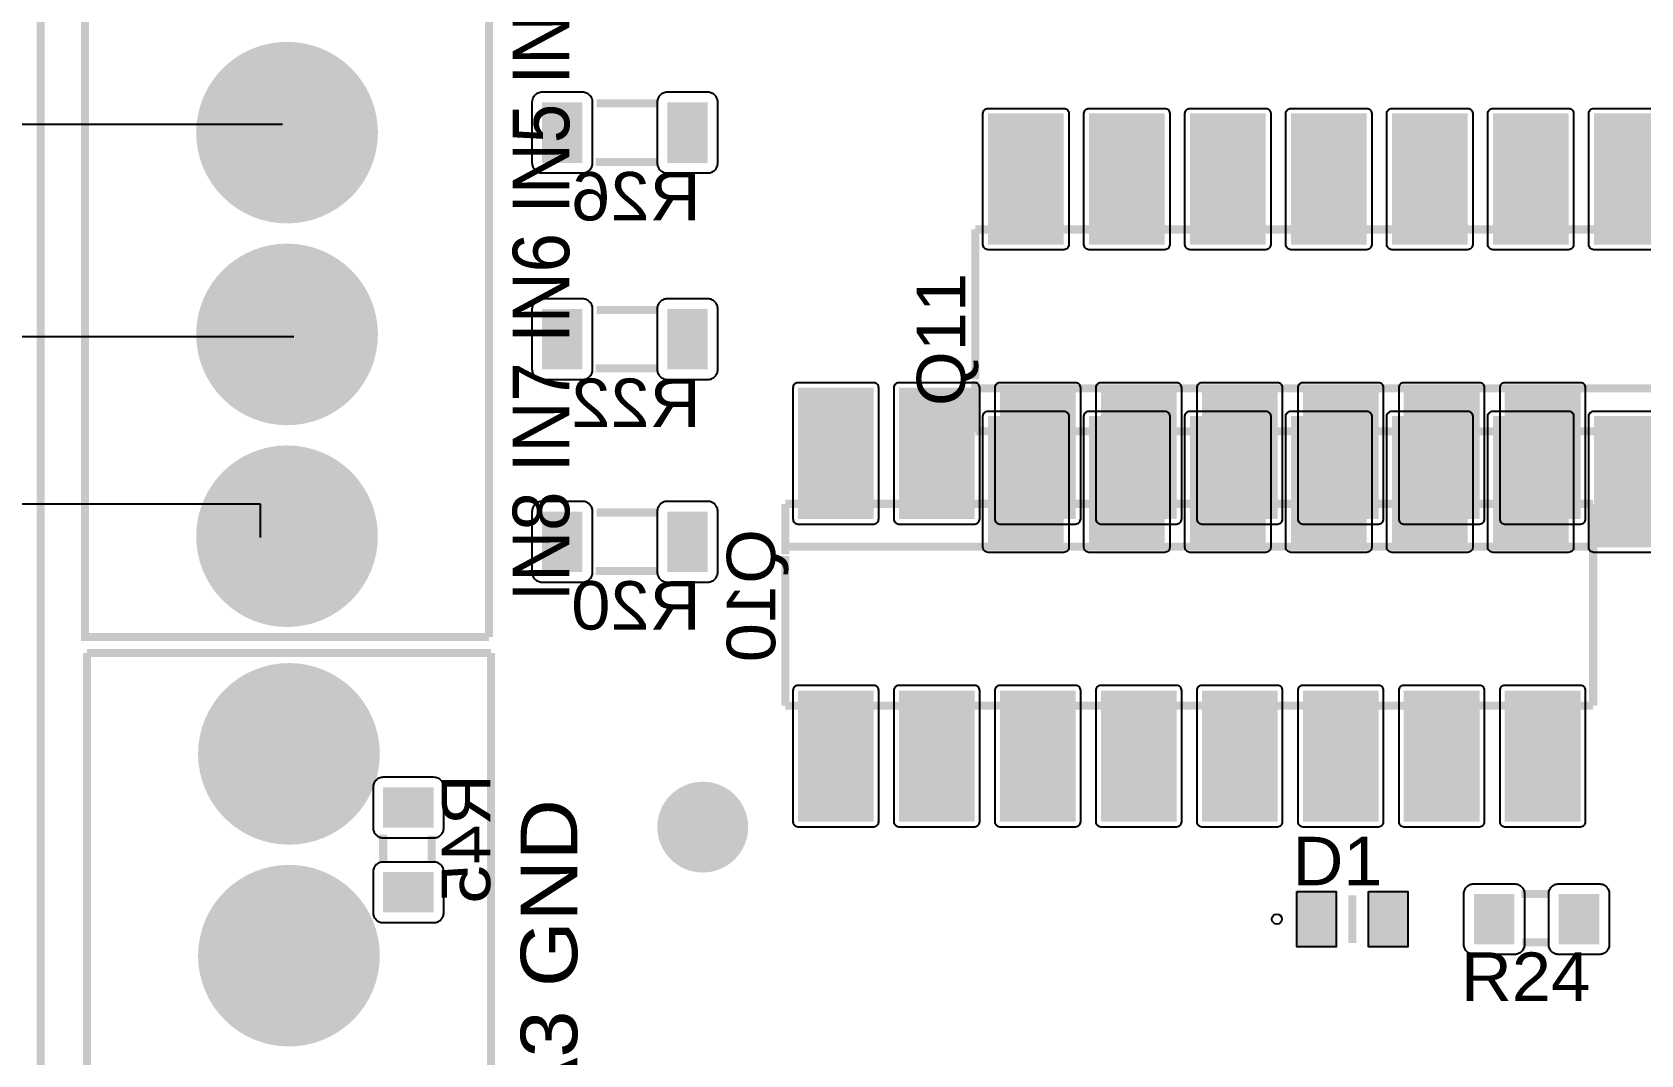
# Model space of a CAD drawing. Header units: inches. Extents: x 18.7 to 39.4, y 4.3 to 20.5.
# Drawn here: x 23.2 to 25.303, y 11.532 to 12.87 of the extents above; entities that cross this region are included whole.
import ezdxf

# ---------------------------------------------------------------- set-up
doc = ezdxf.new("R2010")
doc.units = ezdxf.units.IN
doc.header["$MEASUREMENT"] = 0
doc.layers.add('WIRES', color=7, linetype='Continuous')
doc.styles.get("Standard").update_dxf_attribs({"font": 'arial.ttf'})

# ---------------------------------------------------------------- blocks, each defined once
blk = doc.blocks.new('RPAD')
blk.add_trace([(-0.5, -0.5), (-0.5, 0.5), (0.5, -0.5), (0.5, 0.5)])
blk = doc.blocks.new('EPAD')
at = {"const_width": 0.5}
blk.add_lwpolyline([(-0.25, 0, 1), (0.25, 0, 1)], format="xyb", close=True, dxfattribs=at)
blk = doc.blocks.new('NextionControlV4')
for points, const_width in [([(41.8232, 12.2592), (48.3286, 12.2592), (48.3286, 16.8025), (41.8232, 16.8025), (41.8232, 12.2592)], 0.008), ([(41.8232, 12.2592), (48.3286, 12.2592), (48.3286, 16.8025), (41.8232, 16.8025), (41.8232, 12.2592)], 0.008), ([(41.8232, 12.2592), (48.3286, 12.2592), (48.3286, 16.8025), (41.8232, 16.8025), (41.8232, 12.2592)], 0.008), ([(42.2673, 14.8891), (41.8673, 14.8891), (41.8673, 16.4891)], 0.008), ([(42.2673, 14.8891), (41.8673, 14.8891), (41.8673, 16.4891)], 0.008), ([(42.2673, 14.8891), (41.8673, 14.8891), (41.8673, 16.4891)], 0.008), ([(42.2673, 16.4891), (42.2673, 14.8891)], 0.008), ([(42.2673, 16.4891), (42.2673, 14.8891)], 0.008), ([(42.2673, 16.4891), (42.2673, 14.8891)], 0.008), ([(42.3739, 15.4181), (42.4329, 15.4181)], 0.008), ([(42.3739, 15.4181), (42.4329, 15.4181)], 0.008), ([(42.3739, 15.4181), (42.4329, 15.4181)], 0.008), ([(42.3729, 15.3601), (42.4329, 15.3601)], 0.008), ([(42.3729, 15.3601), (42.4329, 15.3601)], 0.008), ([(42.3729, 15.3601), (42.4329, 15.3601)], 0.008), ([(42.749, 15.1447), (42.749, 15.2931)], 0.008), ([(43.549, 15.2931), (42.749, 15.2931)], 0.008), ([(42.749, 15.1447), (42.749, 15.2931)], 0.008), ([(43.549, 15.2931), (42.749, 15.2931)], 0.008), ([(42.749, 15.1447), (42.749, 15.2931)], 0.008), ([(43.549, 15.2931), (42.749, 15.2931)], 0.008), ([(42.3739, 15.2134), (42.4329, 15.2134)], 0.008), ([(42.3739, 15.2134), (42.4329, 15.2134)], 0.008), ([(42.3739, 15.2134), (42.4329, 15.2134)], 0.008), ([(42.3729, 15.1554), (42.4329, 15.1554)], 0.008), ([(42.3729, 15.1554), (42.4329, 15.1554)], 0.008), ([(42.3729, 15.1554), (42.4329, 15.1554)], 0.008), ([(42.749, 15.0931), (42.749, 15.1431)], 0.008), ([(42.749, 15.0931), (42.749, 15.1431)], 0.008), ([(42.749, 15.0931), (42.749, 15.1431)], 0.008), ([(43.553, 15.1356), (42.753, 15.1356)], 0.008), ([(43.553, 15.1356), (42.753, 15.1356)], 0.008), ([(43.553, 15.1356), (42.753, 15.1356)], 0.008), ([(42.749, 15.0931), (43.549, 15.0931)], 0.008), ([(42.749, 15.0931), (43.549, 15.0931)], 0.008), ([(42.749, 15.0931), (43.549, 15.0931)], 0.008), ([(42.5608, 15.0212), (42.5608, 14.9712)], 0.008), ([(42.5608, 15.0212), (43.3608, 15.0212)], 0.008), ([(42.5608, 15.0212), (42.5608, 14.9712)], 0.008), ([(42.5608, 15.0212), (43.3608, 15.0212)], 0.008), ([(42.5608, 15.0212), (42.5608, 14.9712)], 0.008), ([(42.5608, 15.0212), (43.3608, 15.0212)], 0.008), ([(43.3608, 15.0212), (43.3608, 14.8212)], 0.008), ([(43.3608, 15.0212), (43.3608, 14.8212)], 0.008), ([(43.3608, 15.0212), (43.3608, 14.8212)], 0.008), ([(42.3739, 15.0126), (42.4329, 15.0126)], 0.008), ([(42.3739, 15.0126), (42.4329, 15.0126)], 0.008), ([(42.3739, 15.0126), (42.4329, 15.0126)], 0.008), ([(43.3647, 14.9787), (42.5647, 14.9787)], 0.008), ([(43.3647, 14.9787), (42.5647, 14.9787)], 0.008), ([(43.3647, 14.9787), (42.5647, 14.9787)], 0.008), ([(42.5608, 14.9696), (42.5608, 14.8212)], 0.008), ([(42.5608, 14.9696), (42.5608, 14.8212)], 0.008), ([(42.5608, 14.9696), (42.5608, 14.8212)], 0.008), ([(42.3729, 14.9546), (42.4329, 14.9546)], 0.008), ([(42.3729, 14.9546), (42.4329, 14.9546)], 0.008), ([(42.3729, 14.9546), (42.4329, 14.9546)], 0.008), ([(41.8692, 14.8734), (42.2692, 14.8734)], 0.008), ([(41.8692, 14.8734), (41.8692, 14.2734)], 0.008), ([(41.8692, 14.8734), (42.2692, 14.8734)], 0.008), ([(41.8692, 14.8734), (41.8692, 14.2734)], 0.008), ([(41.8692, 14.8734), (42.2692, 14.8734)], 0.008), ([(41.8692, 14.8734), (41.8692, 14.2734)], 0.008), ([(42.2692, 14.2734), (42.2692, 14.8734)], 0.008), ([(42.2692, 14.2734), (42.2692, 14.8734)], 0.008), ([(42.2692, 14.2734), (42.2692, 14.8734)], 0.008), ([(43.3608, 14.8212), (42.5608, 14.8212)], 0.008), ([(43.3608, 14.8212), (42.5608, 14.8212)], 0.008), ([(43.3608, 14.8212), (42.5608, 14.8212)], 0.008), ([(42.1625, 14.6652), (42.1625, 14.6932)], 0.008), ([(42.1625, 14.6652), (42.1625, 14.6932)], 0.008), ([(42.1625, 14.6652), (42.1625, 14.6932)], 0.008), ([(42.2105, 14.6652), (42.2105, 14.6922)], 0.008), ([(42.2105, 14.6652), (42.2105, 14.6922)], 0.008), ([(42.2105, 14.6652), (42.2105, 14.6922)], 0.008), ([(43.1224, 14.6332), (43.1224, 14.586)], 0.00787), ([(43.1224, 14.6332), (43.1224, 14.586)], 0.00787), ([(43.1224, 14.6332), (43.1224, 14.586)], 0.00787), ([(43.3178, 14.6346), (43.2898, 14.6346)], 0.008), ([(43.3178, 14.6346), (43.2898, 14.6346)], 0.008), ([(43.3178, 14.6346), (43.2898, 14.6346)], 0.008), ([(43.3178, 14.5866), (43.2908, 14.5866)], 0.008), ([(43.3178, 14.5866), (43.2908, 14.5866)], 0.008), ([(43.3178, 14.5866), (43.2908, 14.5866)], 0.008)]:
    blk.add_lwpolyline(points, dxfattribs=dict(const_width=const_width))
for points in [[(42.3199, 15.3491), (42.3599, 15.3491), (42.3609, 15.3492), (42.3619, 15.3493), (42.3629, 15.3496), (42.3638, 15.3499), (42.3647, 15.3503), (42.3655, 15.3508), (42.3663, 15.3514), (42.367, 15.352), (42.3677, 15.3527), (42.3682, 15.3535), (42.3687, 15.3543), (42.3691, 15.3552), (42.3695, 15.3561), (42.3697, 15.3571), (42.3699, 15.3581), (42.3699, 15.3591), (42.3699, 15.4191), (42.3699, 15.4202), (42.3697, 15.4212), (42.3695, 15.4221), (42.3691, 15.4231), (42.3687, 15.4239), (42.3682, 15.4248), (42.3677, 15.4255), (42.367, 15.4262), (42.3663, 15.4269), (42.3655, 15.4274), (42.3647, 15.4279), (42.3638, 15.4283), (42.3629, 15.4287), (42.3619, 15.4289), (42.3609, 15.4291), (42.3599, 15.4291), (42.3199, 15.4291), (42.3189, 15.4291), (42.3179, 15.4289), (42.3169, 15.4287), (42.316, 15.4283), (42.3151, 15.4279), (42.3143, 15.4274), (42.3135, 15.4269), (42.3128, 15.4262), (42.3122, 15.4255), (42.3116, 15.4248), (42.3111, 15.4239), (42.3107, 15.4231), (42.3103, 15.4221), (42.3101, 15.4212), (42.31, 15.4202), (42.3099, 15.4191), (42.3099, 15.3591), (42.31, 15.3581), (42.3101, 15.3571), (42.3103, 15.3561), (42.3107, 15.3552), (42.3111, 15.3543), (42.3116, 15.3535), (42.3122, 15.3527), (42.3128, 15.352), (42.3135, 15.3514), (42.3143, 15.3508), (42.3151, 15.3503), (42.316, 15.3499), (42.3169, 15.3496), (42.3179, 15.3493), (42.3189, 15.3492), (42.3199, 15.3491)], [(42.4439, 15.3491), (42.4839, 15.3491), (42.4849, 15.3492), (42.4859, 15.3493), (42.4869, 15.3496), (42.4878, 15.3499), (42.4887, 15.3503), (42.4895, 15.3508), (42.4903, 15.3514), (42.491, 15.352), (42.4917, 15.3527), (42.4922, 15.3535), (42.4927, 15.3543), (42.4931, 15.3552), (42.4935, 15.3561), (42.4937, 15.3571), (42.4939, 15.3581), (42.4939, 15.3591), (42.4939, 15.4191), (42.4939, 15.4202), (42.4937, 15.4212), (42.4935, 15.4221), (42.4931, 15.4231), (42.4927, 15.4239), (42.4922, 15.4248), (42.4917, 15.4255), (42.491, 15.4262), (42.4903, 15.4269), (42.4895, 15.4274), (42.4887, 15.4279), (42.4878, 15.4283), (42.4869, 15.4287), (42.4859, 15.4289), (42.4849, 15.4291), (42.4839, 15.4291), (42.4439, 15.4291), (42.4429, 15.4291), (42.4419, 15.4289), (42.4409, 15.4287), (42.44, 15.4283), (42.4391, 15.4279), (42.4383, 15.4274), (42.4375, 15.4269), (42.4368, 15.4262), (42.4362, 15.4255), (42.4356, 15.4248), (42.4351, 15.4239), (42.4347, 15.4231), (42.4343, 15.4221), (42.4341, 15.4212), (42.434, 15.4202), (42.4339, 15.4191), (42.4339, 15.3591), (42.434, 15.3581), (42.4341, 15.3571), (42.4343, 15.3561), (42.4347, 15.3552), (42.4351, 15.3543), (42.4356, 15.3535), (42.4362, 15.3527), (42.4368, 15.352), (42.4375, 15.3514), (42.4383, 15.3508), (42.4391, 15.3503), (42.44, 15.3499), (42.4409, 15.3496), (42.4419, 15.3493), (42.4429, 15.3492), (42.4439, 15.3491)], [(42.7615, 15.4131), (42.8365, 15.4131), (42.8376, 15.413), (42.8385, 15.4127), (42.8394, 15.4122), (42.8401, 15.4116), (42.8407, 15.4109), (42.8412, 15.41), (42.8414, 15.4091), (42.8415, 15.4081), (42.8415, 15.2781), (42.8414, 15.2771), (42.8412, 15.2761), (42.8407, 15.2753), (42.8401, 15.2745), (42.8394, 15.2739), (42.8385, 15.2735), (42.8376, 15.2732), (42.8365, 15.2731), (42.7615, 15.2731), (42.7605, 15.2732), (42.7596, 15.2735), (42.7587, 15.2739), (42.758, 15.2745), (42.7574, 15.2753), (42.7569, 15.2761), (42.7566, 15.2771), (42.7565, 15.2781), (42.7565, 15.4081), (42.7566, 15.4091), (42.7569, 15.41), (42.7574, 15.4109), (42.758, 15.4116), (42.7587, 15.4122), (42.7596, 15.4127), (42.7605, 15.413), (42.7615, 15.4131)], [(42.8615, 15.4131), (42.9365, 15.4131), (42.9376, 15.413), (42.9385, 15.4127), (42.9394, 15.4122), (42.9401, 15.4116), (42.9407, 15.4109), (42.9412, 15.41), (42.9414, 15.4091), (42.9415, 15.4081), (42.9415, 15.2781), (42.9414, 15.2771), (42.9412, 15.2761), (42.9407, 15.2753), (42.9401, 15.2745), (42.9394, 15.2739), (42.9385, 15.2735), (42.9376, 15.2732), (42.9365, 15.2731), (42.8615, 15.2731), (42.8605, 15.2732), (42.8596, 15.2735), (42.8587, 15.2739), (42.858, 15.2745), (42.8574, 15.2753), (42.8569, 15.2761), (42.8566, 15.2771), (42.8565, 15.2781), (42.8565, 15.4081), (42.8566, 15.4091), (42.8569, 15.41), (42.8574, 15.4109), (42.858, 15.4116), (42.8587, 15.4122), (42.8596, 15.4127), (42.8605, 15.413), (42.8615, 15.4131)], [(42.9615, 15.4131), (43.0365, 15.4131), (43.0376, 15.413), (43.0385, 15.4127), (43.0394, 15.4122), (43.0401, 15.4116), (43.0407, 15.4109), (43.0412, 15.41), (43.0414, 15.4091), (43.0415, 15.4081), (43.0415, 15.2781), (43.0414, 15.2771), (43.0412, 15.2761), (43.0407, 15.2753), (43.0401, 15.2745), (43.0394, 15.2739), (43.0385, 15.2735), (43.0376, 15.2732), (43.0365, 15.2731), (42.9615, 15.2731), (42.9605, 15.2732), (42.9596, 15.2735), (42.9587, 15.2739), (42.958, 15.2745), (42.9574, 15.2753), (42.9569, 15.2761), (42.9566, 15.2771), (42.9565, 15.2781), (42.9565, 15.4081), (42.9566, 15.4091), (42.9569, 15.41), (42.9574, 15.4109), (42.958, 15.4116), (42.9587, 15.4122), (42.9596, 15.4127), (42.9605, 15.413), (42.9615, 15.4131)], [(43.0615, 15.4131), (43.1365, 15.4131), (43.1376, 15.413), (43.1385, 15.4127), (43.1394, 15.4122), (43.1401, 15.4116), (43.1407, 15.4109), (43.1412, 15.41), (43.1414, 15.4091), (43.1415, 15.4081), (43.1415, 15.2781), (43.1414, 15.2771), (43.1412, 15.2761), (43.1407, 15.2753), (43.1401, 15.2745), (43.1394, 15.2739), (43.1385, 15.2735), (43.1376, 15.2732), (43.1365, 15.2731), (43.0615, 15.2731), (43.0605, 15.2732), (43.0596, 15.2735), (43.0587, 15.2739), (43.058, 15.2745), (43.0574, 15.2753), (43.0569, 15.2761), (43.0566, 15.2771), (43.0565, 15.2781), (43.0565, 15.4081), (43.0566, 15.4091), (43.0569, 15.41), (43.0574, 15.4109), (43.058, 15.4116), (43.0587, 15.4122), (43.0596, 15.4127), (43.0605, 15.413), (43.0615, 15.4131)], [(43.1615, 15.4131), (43.2365, 15.4131), (43.2376, 15.413), (43.2385, 15.4127), (43.2394, 15.4122), (43.2401, 15.4116), (43.2407, 15.4109), (43.2412, 15.41), (43.2414, 15.4091), (43.2415, 15.4081), (43.2415, 15.2781), (43.2414, 15.2771), (43.2412, 15.2761), (43.2407, 15.2753), (43.2401, 15.2745), (43.2394, 15.2739), (43.2385, 15.2735), (43.2376, 15.2732), (43.2365, 15.2731), (43.1615, 15.2731), (43.1605, 15.2732), (43.1596, 15.2735), (43.1587, 15.2739), (43.158, 15.2745), (43.1574, 15.2753), (43.1569, 15.2761), (43.1566, 15.2771), (43.1565, 15.2781), (43.1565, 15.4081), (43.1566, 15.4091), (43.1569, 15.41), (43.1574, 15.4109), (43.158, 15.4116), (43.1587, 15.4122), (43.1596, 15.4127), (43.1605, 15.413), (43.1615, 15.4131)], [(43.2615, 15.4131), (43.3365, 15.4131), (43.3376, 15.413), (43.3385, 15.4127), (43.3394, 15.4122), (43.3401, 15.4116), (43.3407, 15.4109), (43.3412, 15.41), (43.3414, 15.4091), (43.3415, 15.4081), (43.3415, 15.2781), (43.3414, 15.2771), (43.3412, 15.2761), (43.3407, 15.2753), (43.3401, 15.2745), (43.3394, 15.2739), (43.3385, 15.2735), (43.3376, 15.2732), (43.3365, 15.2731), (43.2615, 15.2731), (43.2605, 15.2732), (43.2596, 15.2735), (43.2587, 15.2739), (43.258, 15.2745), (43.2574, 15.2753), (43.2569, 15.2761), (43.2566, 15.2771), (43.2565, 15.2781), (43.2565, 15.4081), (43.2566, 15.4091), (43.2569, 15.41), (43.2574, 15.4109), (43.258, 15.4116), (43.2587, 15.4122), (43.2596, 15.4127), (43.2605, 15.413), (43.2615, 15.4131)], [(42.3199, 15.1444), (42.3599, 15.1444), (42.3609, 15.1444), (42.3619, 15.1446), (42.3629, 15.1448), (42.3638, 15.1452), (42.3647, 15.1456), (42.3655, 15.1461), (42.3663, 15.1466), (42.367, 15.1473), (42.3677, 15.148), (42.3682, 15.1488), (42.3687, 15.1496), (42.3691, 15.1505), (42.3695, 15.1514), (42.3697, 15.1524), (42.3699, 15.1534), (42.3699, 15.1544), (42.3699, 15.2144), (42.3699, 15.2154), (42.3697, 15.2164), (42.3695, 15.2174), (42.3691, 15.2183), (42.3687, 15.2192), (42.3682, 15.22), (42.3677, 15.2208), (42.367, 15.2215), (42.3663, 15.2221), (42.3655, 15.2227), (42.3647, 15.2232), (42.3638, 15.2236), (42.3629, 15.224), (42.3619, 15.2242), (42.3609, 15.2243), (42.3599, 15.2244), (42.3199, 15.2244), (42.3189, 15.2243), (42.3179, 15.2242), (42.3169, 15.224), (42.316, 15.2236), (42.3151, 15.2232), (42.3143, 15.2227), (42.3135, 15.2221), (42.3128, 15.2215), (42.3122, 15.2208), (42.3116, 15.22), (42.3111, 15.2192), (42.3107, 15.2183), (42.3103, 15.2174), (42.3101, 15.2164), (42.31, 15.2154), (42.3099, 15.2144), (42.3099, 15.1544), (42.31, 15.1534), (42.3101, 15.1524), (42.3103, 15.1514), (42.3107, 15.1505), (42.3111, 15.1496), (42.3116, 15.1488), (42.3122, 15.148), (42.3128, 15.1473), (42.3135, 15.1466), (42.3143, 15.1461), (42.3151, 15.1456), (42.316, 15.1452), (42.3169, 15.1448), (42.3179, 15.1446), (42.3189, 15.1444), (42.3199, 15.1444)], [(42.4439, 15.1444), (42.4839, 15.1444), (42.4849, 15.1444), (42.4859, 15.1446), (42.4869, 15.1448), (42.4878, 15.1452), (42.4887, 15.1456), (42.4895, 15.1461), (42.4903, 15.1466), (42.491, 15.1473), (42.4917, 15.148), (42.4922, 15.1488), (42.4927, 15.1496), (42.4931, 15.1505), (42.4935, 15.1514), (42.4937, 15.1524), (42.4939, 15.1534), (42.4939, 15.1544), (42.4939, 15.2144), (42.4939, 15.2154), (42.4937, 15.2164), (42.4935, 15.2174), (42.4931, 15.2183), (42.4927, 15.2192), (42.4922, 15.22), (42.4917, 15.2208), (42.491, 15.2215), (42.4903, 15.2221), (42.4895, 15.2227), (42.4887, 15.2232), (42.4878, 15.2236), (42.4869, 15.224), (42.4859, 15.2242), (42.4849, 15.2243), (42.4839, 15.2244), (42.4439, 15.2244), (42.4429, 15.2243), (42.4419, 15.2242), (42.4409, 15.224), (42.44, 15.2236), (42.4391, 15.2232), (42.4383, 15.2227), (42.4375, 15.2221), (42.4368, 15.2215), (42.4362, 15.2208), (42.4356, 15.22), (42.4351, 15.2192), (42.4347, 15.2183), (42.4343, 15.2174), (42.4341, 15.2164), (42.434, 15.2154), (42.4339, 15.2144), (42.4339, 15.1544), (42.434, 15.1534), (42.4341, 15.1524), (42.4343, 15.1514), (42.4347, 15.1505), (42.4351, 15.1496), (42.4356, 15.1488), (42.4362, 15.148), (42.4368, 15.1473), (42.4375, 15.1466), (42.4383, 15.1461), (42.4391, 15.1456), (42.44, 15.1452), (42.4409, 15.1448), (42.4419, 15.1446), (42.4429, 15.1444), (42.4439, 15.1444)], [(42.5733, 15.0012), (42.6483, 15.0012), (42.6493, 15.0013), (42.6502, 15.0016), (42.6511, 15.002), (42.6518, 15.0027), (42.6524, 15.0034), (42.6529, 15.0042), (42.6532, 15.0052), (42.6533, 15.0062), (42.6533, 15.1362), (42.6532, 15.1372), (42.6529, 15.1382), (42.6524, 15.139), (42.6518, 15.1398), (42.6511, 15.1404), (42.6502, 15.1408), (42.6493, 15.1411), (42.6483, 15.1412), (42.5733, 15.1412), (42.5722, 15.1411), (42.5713, 15.1408), (42.5705, 15.1404), (42.5697, 15.1398), (42.5691, 15.139), (42.5687, 15.1382), (42.5684, 15.1372), (42.5683, 15.1362), (42.5683, 15.0062), (42.5684, 15.0052), (42.5687, 15.0042), (42.5691, 15.0034), (42.5697, 15.0027), (42.5705, 15.002), (42.5713, 15.0016), (42.5722, 15.0013), (42.5733, 15.0012)], [(42.6733, 15.0012), (42.7483, 15.0012), (42.7493, 15.0013), (42.7502, 15.0016), (42.7511, 15.002), (42.7518, 15.0027), (42.7524, 15.0034), (42.7529, 15.0042), (42.7532, 15.0052), (42.7533, 15.0062), (42.7533, 15.1362), (42.7532, 15.1372), (42.7529, 15.1382), (42.7524, 15.139), (42.7518, 15.1398), (42.7511, 15.1404), (42.7502, 15.1408), (42.7493, 15.1411), (42.7483, 15.1412), (42.6733, 15.1412), (42.6722, 15.1411), (42.6713, 15.1408), (42.6705, 15.1404), (42.6697, 15.1398), (42.6691, 15.139), (42.6687, 15.1382), (42.6684, 15.1372), (42.6683, 15.1362), (42.6683, 15.0062), (42.6684, 15.0052), (42.6687, 15.0042), (42.6691, 15.0034), (42.6697, 15.0027), (42.6705, 15.002), (42.6713, 15.0016), (42.6722, 15.0013), (42.6733, 15.0012)], [(42.7733, 15.0012), (42.8483, 15.0012), (42.8493, 15.0013), (42.8502, 15.0016), (42.8511, 15.002), (42.8518, 15.0027), (42.8524, 15.0034), (42.8529, 15.0042), (42.8532, 15.0052), (42.8533, 15.0062), (42.8533, 15.1362), (42.8532, 15.1372), (42.8529, 15.1382), (42.8524, 15.139), (42.8518, 15.1398), (42.8511, 15.1404), (42.8502, 15.1408), (42.8493, 15.1411), (42.8483, 15.1412), (42.7733, 15.1412), (42.7722, 15.1411), (42.7713, 15.1408), (42.7705, 15.1404), (42.7697, 15.1398), (42.7691, 15.139), (42.7687, 15.1382), (42.7684, 15.1372), (42.7683, 15.1362), (42.7683, 15.0062), (42.7684, 15.0052), (42.7687, 15.0042), (42.7691, 15.0034), (42.7697, 15.0027), (42.7705, 15.002), (42.7713, 15.0016), (42.7722, 15.0013), (42.7733, 15.0012)], [(42.8733, 15.0012), (42.9483, 15.0012), (42.9493, 15.0013), (42.9502, 15.0016), (42.9511, 15.002), (42.9518, 15.0027), (42.9524, 15.0034), (42.9529, 15.0042), (42.9532, 15.0052), (42.9533, 15.0062), (42.9533, 15.1362), (42.9532, 15.1372), (42.9529, 15.1382), (42.9524, 15.139), (42.9518, 15.1398), (42.9511, 15.1404), (42.9502, 15.1408), (42.9493, 15.1411), (42.9483, 15.1412), (42.8733, 15.1412), (42.8722, 15.1411), (42.8713, 15.1408), (42.8705, 15.1404), (42.8697, 15.1398), (42.8691, 15.139), (42.8687, 15.1382), (42.8684, 15.1372), (42.8683, 15.1362), (42.8683, 15.0062), (42.8684, 15.0052), (42.8687, 15.0042), (42.8691, 15.0034), (42.8697, 15.0027), (42.8705, 15.002), (42.8713, 15.0016), (42.8722, 15.0013), (42.8733, 15.0012)], [(42.9733, 15.0012), (43.0483, 15.0012), (43.0493, 15.0013), (43.0502, 15.0016), (43.0511, 15.002), (43.0518, 15.0027), (43.0524, 15.0034), (43.0529, 15.0042), (43.0532, 15.0052), (43.0533, 15.0062), (43.0533, 15.1362), (43.0532, 15.1372), (43.0529, 15.1382), (43.0524, 15.139), (43.0518, 15.1398), (43.0511, 15.1404), (43.0502, 15.1408), (43.0493, 15.1411), (43.0483, 15.1412), (42.9733, 15.1412), (42.9722, 15.1411), (42.9713, 15.1408), (42.9705, 15.1404), (42.9697, 15.1398), (42.9691, 15.139), (42.9687, 15.1382), (42.9684, 15.1372), (42.9683, 15.1362), (42.9683, 15.0062), (42.9684, 15.0052), (42.9687, 15.0042), (42.9691, 15.0034), (42.9697, 15.0027), (42.9705, 15.002), (42.9713, 15.0016), (42.9722, 15.0013), (42.9733, 15.0012)], [(43.0733, 15.0012), (43.1483, 15.0012), (43.1493, 15.0013), (43.1502, 15.0016), (43.1511, 15.002), (43.1518, 15.0027), (43.1524, 15.0034), (43.1529, 15.0042), (43.1532, 15.0052), (43.1533, 15.0062), (43.1533, 15.1362), (43.1532, 15.1372), (43.1529, 15.1382), (43.1524, 15.139), (43.1518, 15.1398), (43.1511, 15.1404), (43.1502, 15.1408), (43.1493, 15.1411), (43.1483, 15.1412), (43.0733, 15.1412), (43.0722, 15.1411), (43.0713, 15.1408), (43.0705, 15.1404), (43.0697, 15.1398), (43.0691, 15.139), (43.0687, 15.1382), (43.0684, 15.1372), (43.0683, 15.1362), (43.0683, 15.0062), (43.0684, 15.0052), (43.0687, 15.0042), (43.0691, 15.0034), (43.0697, 15.0027), (43.0705, 15.002), (43.0713, 15.0016), (43.0722, 15.0013), (43.0733, 15.0012)], [(43.1733, 15.0012), (43.2483, 15.0012), (43.2493, 15.0013), (43.2502, 15.0016), (43.2511, 15.002), (43.2518, 15.0027), (43.2524, 15.0034), (43.2529, 15.0042), (43.2532, 15.0052), (43.2533, 15.0062), (43.2533, 15.1362), (43.2532, 15.1372), (43.2529, 15.1382), (43.2524, 15.139), (43.2518, 15.1398), (43.2511, 15.1404), (43.2502, 15.1408), (43.2493, 15.1411), (43.2483, 15.1412), (43.1733, 15.1412), (43.1722, 15.1411), (43.1713, 15.1408), (43.1705, 15.1404), (43.1697, 15.1398), (43.1691, 15.139), (43.1687, 15.1382), (43.1684, 15.1372), (43.1683, 15.1362), (43.1683, 15.0062), (43.1684, 15.0052), (43.1687, 15.0042), (43.1691, 15.0034), (43.1697, 15.0027), (43.1705, 15.002), (43.1713, 15.0016), (43.1722, 15.0013), (43.1733, 15.0012)], [(43.2733, 15.0012), (43.3483, 15.0012), (43.3493, 15.0013), (43.3502, 15.0016), (43.3511, 15.002), (43.3518, 15.0027), (43.3524, 15.0034), (43.3529, 15.0042), (43.3532, 15.0052), (43.3533, 15.0062), (43.3533, 15.1362), (43.3532, 15.1372), (43.3529, 15.1382), (43.3524, 15.139), (43.3518, 15.1398), (43.3511, 15.1404), (43.3502, 15.1408), (43.3493, 15.1411), (43.3483, 15.1412), (43.2733, 15.1412), (43.2722, 15.1411), (43.2713, 15.1408), (43.2705, 15.1404), (43.2697, 15.1398), (43.2691, 15.139), (43.2687, 15.1382), (43.2684, 15.1372), (43.2683, 15.1362), (43.2683, 15.0062), (43.2684, 15.0052), (43.2687, 15.0042), (43.2691, 15.0034), (43.2697, 15.0027), (43.2705, 15.002), (43.2713, 15.0016), (43.2722, 15.0013), (43.2733, 15.0012)], [(42.7615, 15.1131), (42.8365, 15.1131), (42.8376, 15.113), (42.8385, 15.1127), (42.8394, 15.1122), (42.8401, 15.1116), (42.8407, 15.1109), (42.8412, 15.11), (42.8414, 15.1091), (42.8415, 15.1081), (42.8415, 14.9781), (42.8414, 14.9771), (42.8412, 14.9761), (42.8407, 14.9753), (42.8401, 14.9745), (42.8394, 14.9739), (42.8385, 14.9735), (42.8376, 14.9732), (42.8365, 14.9731), (42.7615, 14.9731), (42.7605, 14.9732), (42.7596, 14.9735), (42.7587, 14.9739), (42.758, 14.9745), (42.7574, 14.9753), (42.7569, 14.9761), (42.7566, 14.9771), (42.7565, 14.9781), (42.7565, 15.1081), (42.7566, 15.1091), (42.7569, 15.11), (42.7574, 15.1109), (42.758, 15.1116), (42.7587, 15.1122), (42.7596, 15.1127), (42.7605, 15.113), (42.7615, 15.1131)], [(42.8615, 15.1131), (42.9365, 15.1131), (42.9376, 15.113), (42.9385, 15.1127), (42.9394, 15.1122), (42.9401, 15.1116), (42.9407, 15.1109), (42.9412, 15.11), (42.9414, 15.1091), (42.9415, 15.1081), (42.9415, 14.9781), (42.9414, 14.9771), (42.9412, 14.9761), (42.9407, 14.9753), (42.9401, 14.9745), (42.9394, 14.9739), (42.9385, 14.9735), (42.9376, 14.9732), (42.9365, 14.9731), (42.8615, 14.9731), (42.8605, 14.9732), (42.8596, 14.9735), (42.8587, 14.9739), (42.858, 14.9745), (42.8574, 14.9753), (42.8569, 14.9761), (42.8566, 14.9771), (42.8565, 14.9781), (42.8565, 15.1081), (42.8566, 15.1091), (42.8569, 15.11), (42.8574, 15.1109), (42.858, 15.1116), (42.8587, 15.1122), (42.8596, 15.1127), (42.8605, 15.113), (42.8615, 15.1131)], [(42.9615, 15.1131), (43.0365, 15.1131), (43.0376, 15.113), (43.0385, 15.1127), (43.0394, 15.1122), (43.0401, 15.1116), (43.0407, 15.1109), (43.0412, 15.11), (43.0414, 15.1091), (43.0415, 15.1081), (43.0415, 14.9781), (43.0414, 14.9771), (43.0412, 14.9761), (43.0407, 14.9753), (43.0401, 14.9745), (43.0394, 14.9739), (43.0385, 14.9735), (43.0376, 14.9732), (43.0365, 14.9731), (42.9615, 14.9731), (42.9605, 14.9732), (42.9596, 14.9735), (42.9587, 14.9739), (42.958, 14.9745), (42.9574, 14.9753), (42.9569, 14.9761), (42.9566, 14.9771), (42.9565, 14.9781), (42.9565, 15.1081), (42.9566, 15.1091), (42.9569, 15.11), (42.9574, 15.1109), (42.958, 15.1116), (42.9587, 15.1122), (42.9596, 15.1127), (42.9605, 15.113), (42.9615, 15.1131)], [(43.0615, 15.1131), (43.1365, 15.1131), (43.1376, 15.113), (43.1385, 15.1127), (43.1394, 15.1122), (43.1401, 15.1116), (43.1407, 15.1109), (43.1412, 15.11), (43.1414, 15.1091), (43.1415, 15.1081), (43.1415, 14.9781), (43.1414, 14.9771), (43.1412, 14.9761), (43.1407, 14.9753), (43.1401, 14.9745), (43.1394, 14.9739), (43.1385, 14.9735), (43.1376, 14.9732), (43.1365, 14.9731), (43.0615, 14.9731), (43.0605, 14.9732), (43.0596, 14.9735), (43.0587, 14.9739), (43.058, 14.9745), (43.0574, 14.9753), (43.0569, 14.9761), (43.0566, 14.9771), (43.0565, 14.9781), (43.0565, 15.1081), (43.0566, 15.1091), (43.0569, 15.11), (43.0574, 15.1109), (43.058, 15.1116), (43.0587, 15.1122), (43.0596, 15.1127), (43.0605, 15.113), (43.0615, 15.1131)], [(43.1615, 15.1131), (43.2365, 15.1131), (43.2376, 15.113), (43.2385, 15.1127), (43.2394, 15.1122), (43.2401, 15.1116), (43.2407, 15.1109), (43.2412, 15.11), (43.2414, 15.1091), (43.2415, 15.1081), (43.2415, 14.9781), (43.2414, 14.9771), (43.2412, 14.9761), (43.2407, 14.9753), (43.2401, 14.9745), (43.2394, 14.9739), (43.2385, 14.9735), (43.2376, 14.9732), (43.2365, 14.9731), (43.1615, 14.9731), (43.1605, 14.9732), (43.1596, 14.9735), (43.1587, 14.9739), (43.158, 14.9745), (43.1574, 14.9753), (43.1569, 14.9761), (43.1566, 14.9771), (43.1565, 14.9781), (43.1565, 15.1081), (43.1566, 15.1091), (43.1569, 15.11), (43.1574, 15.1109), (43.158, 15.1116), (43.1587, 15.1122), (43.1596, 15.1127), (43.1605, 15.113), (43.1615, 15.1131)], [(43.2615, 15.1131), (43.3365, 15.1131), (43.3376, 15.113), (43.3385, 15.1127), (43.3394, 15.1122), (43.3401, 15.1116), (43.3407, 15.1109), (43.3412, 15.11), (43.3414, 15.1091), (43.3415, 15.1081), (43.3415, 14.9781), (43.3414, 14.9771), (43.3412, 14.9761), (43.3407, 14.9753), (43.3401, 14.9745), (43.3394, 14.9739), (43.3385, 14.9735), (43.3376, 14.9732), (43.3365, 14.9731), (43.2615, 14.9731), (43.2605, 14.9732), (43.2596, 14.9735), (43.2587, 14.9739), (43.258, 14.9745), (43.2574, 14.9753), (43.2569, 14.9761), (43.2566, 14.9771), (43.2565, 14.9781), (43.2565, 15.1081), (43.2566, 15.1091), (43.2569, 15.11), (43.2574, 15.1109), (43.258, 15.1116), (43.2587, 15.1122), (43.2596, 15.1127), (43.2605, 15.113), (43.2615, 15.1131)], [(42.3199, 14.9436), (42.3599, 14.9436), (42.3609, 14.9437), (42.3619, 14.9438), (42.3629, 14.944), (42.3638, 14.9444), (42.3647, 14.9448), (42.3655, 14.9453), (42.3663, 14.9459), (42.367, 14.9465), (42.3677, 14.9472), (42.3682, 14.948), (42.3687, 14.9488), (42.3691, 14.9497), (42.3695, 14.9506), (42.3697, 14.9516), (42.3699, 14.9526), (42.3699, 14.9536), (42.3699, 15.0136), (42.3699, 15.0146), (42.3697, 15.0157), (42.3695, 15.0166), (42.3691, 15.0175), (42.3687, 15.0184), (42.3682, 15.0192), (42.3677, 15.02), (42.367, 15.0207), (42.3663, 15.0214), (42.3655, 15.0219), (42.3647, 15.0224), (42.3638, 15.0228), (42.3629, 15.0232), (42.3619, 15.0234), (42.3609, 15.0236), (42.3599, 15.0236), (42.3199, 15.0236), (42.3189, 15.0236), (42.3179, 15.0234), (42.3169, 15.0232), (42.316, 15.0228), (42.3151, 15.0224), (42.3143, 15.0219), (42.3135, 15.0214), (42.3128, 15.0207), (42.3122, 15.02), (42.3116, 15.0192), (42.3111, 15.0184), (42.3107, 15.0175), (42.3103, 15.0166), (42.3101, 15.0157), (42.31, 15.0146), (42.3099, 15.0136), (42.3099, 14.9536), (42.31, 14.9526), (42.3101, 14.9516), (42.3103, 14.9506), (42.3107, 14.9497), (42.3111, 14.9488), (42.3116, 14.948), (42.3122, 14.9472), (42.3128, 14.9465), (42.3135, 14.9459), (42.3143, 14.9453), (42.3151, 14.9448), (42.316, 14.9444), (42.3169, 14.944), (42.3179, 14.9438), (42.3189, 14.9437), (42.3199, 14.9436)], [(42.4439, 14.9436), (42.4839, 14.9436), (42.4849, 14.9437), (42.4859, 14.9438), (42.4869, 14.944), (42.4878, 14.9444), (42.4887, 14.9448), (42.4895, 14.9453), (42.4903, 14.9459), (42.491, 14.9465), (42.4917, 14.9472), (42.4922, 14.948), (42.4927, 14.9488), (42.4931, 14.9497), (42.4935, 14.9506), (42.4937, 14.9516), (42.4939, 14.9526), (42.4939, 14.9536), (42.4939, 15.0136), (42.4939, 15.0146), (42.4937, 15.0157), (42.4935, 15.0166), (42.4931, 15.0175), (42.4927, 15.0184), (42.4922, 15.0192), (42.4917, 15.02), (42.491, 15.0207), (42.4903, 15.0214), (42.4895, 15.0219), (42.4887, 15.0224), (42.4878, 15.0228), (42.4869, 15.0232), (42.4859, 15.0234), (42.4849, 15.0236), (42.4839, 15.0236), (42.4439, 15.0236), (42.4429, 15.0236), (42.4419, 15.0234), (42.4409, 15.0232), (42.44, 15.0228), (42.4391, 15.0224), (42.4383, 15.0219), (42.4375, 15.0214), (42.4368, 15.0207), (42.4362, 15.02), (42.4356, 15.0192), (42.4351, 15.0184), (42.4347, 15.0175), (42.4343, 15.0166), (42.4341, 15.0157), (42.434, 15.0146), (42.4339, 15.0136), (42.4339, 14.9536), (42.434, 14.9526), (42.4341, 14.9516), (42.4343, 14.9506), (42.4347, 14.9497), (42.4351, 14.9488), (42.4356, 14.948), (42.4362, 14.9472), (42.4368, 14.9465), (42.4375, 14.9459), (42.4383, 14.9453), (42.4391, 14.9448), (42.44, 14.9444), (42.4409, 14.944), (42.4419, 14.9438), (42.4429, 14.9437), (42.4439, 14.9436)], [(42.5733, 14.7012), (42.6483, 14.7012), (42.6493, 14.7013), (42.6502, 14.7016), (42.6511, 14.702), (42.6518, 14.7027), (42.6524, 14.7034), (42.6529, 14.7042), (42.6532, 14.7052), (42.6533, 14.7062), (42.6533, 14.8362), (42.6532, 14.8372), (42.6529, 14.8382), (42.6524, 14.839), (42.6518, 14.8398), (42.6511, 14.8404), (42.6502, 14.8408), (42.6493, 14.8411), (42.6483, 14.8412), (42.5733, 14.8412), (42.5722, 14.8411), (42.5713, 14.8408), (42.5705, 14.8404), (42.5697, 14.8398), (42.5691, 14.839), (42.5687, 14.8382), (42.5684, 14.8372), (42.5683, 14.8362), (42.5683, 14.7062), (42.5684, 14.7052), (42.5687, 14.7042), (42.5691, 14.7034), (42.5697, 14.7027), (42.5705, 14.702), (42.5713, 14.7016), (42.5722, 14.7013), (42.5733, 14.7012)], [(42.6733, 14.7012), (42.7483, 14.7012), (42.7493, 14.7013), (42.7502, 14.7016), (42.7511, 14.702), (42.7518, 14.7027), (42.7524, 14.7034), (42.7529, 14.7042), (42.7532, 14.7052), (42.7533, 14.7062), (42.7533, 14.8362), (42.7532, 14.8372), (42.7529, 14.8382), (42.7524, 14.839), (42.7518, 14.8398), (42.7511, 14.8404), (42.7502, 14.8408), (42.7493, 14.8411), (42.7483, 14.8412), (42.6733, 14.8412), (42.6722, 14.8411), (42.6713, 14.8408), (42.6705, 14.8404), (42.6697, 14.8398), (42.6691, 14.839), (42.6687, 14.8382), (42.6684, 14.8372), (42.6683, 14.8362), (42.6683, 14.7062), (42.6684, 14.7052), (42.6687, 14.7042), (42.6691, 14.7034), (42.6697, 14.7027), (42.6705, 14.702), (42.6713, 14.7016), (42.6722, 14.7013), (42.6733, 14.7012)], [(42.7733, 14.7012), (42.8483, 14.7012), (42.8493, 14.7013), (42.8502, 14.7016), (42.8511, 14.702), (42.8518, 14.7027), (42.8524, 14.7034), (42.8529, 14.7042), (42.8532, 14.7052), (42.8533, 14.7062), (42.8533, 14.8362), (42.8532, 14.8372), (42.8529, 14.8382), (42.8524, 14.839), (42.8518, 14.8398), (42.8511, 14.8404), (42.8502, 14.8408), (42.8493, 14.8411), (42.8483, 14.8412), (42.7733, 14.8412), (42.7722, 14.8411), (42.7713, 14.8408), (42.7705, 14.8404), (42.7697, 14.8398), (42.7691, 14.839), (42.7687, 14.8382), (42.7684, 14.8372), (42.7683, 14.8362), (42.7683, 14.7062), (42.7684, 14.7052), (42.7687, 14.7042), (42.7691, 14.7034), (42.7697, 14.7027), (42.7705, 14.702), (42.7713, 14.7016), (42.7722, 14.7013), (42.7733, 14.7012)], [(42.8733, 14.7012), (42.9483, 14.7012), (42.9493, 14.7013), (42.9502, 14.7016), (42.9511, 14.702), (42.9518, 14.7027), (42.9524, 14.7034), (42.9529, 14.7042), (42.9532, 14.7052), (42.9533, 14.7062), (42.9533, 14.8362), (42.9532, 14.8372), (42.9529, 14.8382), (42.9524, 14.839), (42.9518, 14.8398), (42.9511, 14.8404), (42.9502, 14.8408), (42.9493, 14.8411), (42.9483, 14.8412), (42.8733, 14.8412), (42.8722, 14.8411), (42.8713, 14.8408), (42.8705, 14.8404), (42.8697, 14.8398), (42.8691, 14.839), (42.8687, 14.8382), (42.8684, 14.8372), (42.8683, 14.8362), (42.8683, 14.7062), (42.8684, 14.7052), (42.8687, 14.7042), (42.8691, 14.7034), (42.8697, 14.7027), (42.8705, 14.702), (42.8713, 14.7016), (42.8722, 14.7013), (42.8733, 14.7012)], [(42.9733, 14.7012), (43.0483, 14.7012), (43.0493, 14.7013), (43.0502, 14.7016), (43.0511, 14.702), (43.0518, 14.7027), (43.0524, 14.7034), (43.0529, 14.7042), (43.0532, 14.7052), (43.0533, 14.7062), (43.0533, 14.8362), (43.0532, 14.8372), (43.0529, 14.8382), (43.0524, 14.839), (43.0518, 14.8398), (43.0511, 14.8404), (43.0502, 14.8408), (43.0493, 14.8411), (43.0483, 14.8412), (42.9733, 14.8412), (42.9722, 14.8411), (42.9713, 14.8408), (42.9705, 14.8404), (42.9697, 14.8398), (42.9691, 14.839), (42.9687, 14.8382), (42.9684, 14.8372), (42.9683, 14.8362), (42.9683, 14.7062), (42.9684, 14.7052), (42.9687, 14.7042), (42.9691, 14.7034), (42.9697, 14.7027), (42.9705, 14.702), (42.9713, 14.7016), (42.9722, 14.7013), (42.9733, 14.7012)], [(43.0733, 14.7012), (43.1483, 14.7012), (43.1493, 14.7013), (43.1502, 14.7016), (43.1511, 14.702), (43.1518, 14.7027), (43.1524, 14.7034), (43.1529, 14.7042), (43.1532, 14.7052), (43.1533, 14.7062), (43.1533, 14.8362), (43.1532, 14.8372), (43.1529, 14.8382), (43.1524, 14.839), (43.1518, 14.8398), (43.1511, 14.8404), (43.1502, 14.8408), (43.1493, 14.8411), (43.1483, 14.8412), (43.0733, 14.8412), (43.0722, 14.8411), (43.0713, 14.8408), (43.0705, 14.8404), (43.0697, 14.8398), (43.0691, 14.839), (43.0687, 14.8382), (43.0684, 14.8372), (43.0683, 14.8362), (43.0683, 14.7062), (43.0684, 14.7052), (43.0687, 14.7042), (43.0691, 14.7034), (43.0697, 14.7027), (43.0705, 14.702), (43.0713, 14.7016), (43.0722, 14.7013), (43.0733, 14.7012)], [(43.1733, 14.7012), (43.2483, 14.7012), (43.2493, 14.7013), (43.2502, 14.7016), (43.2511, 14.702), (43.2518, 14.7027), (43.2524, 14.7034), (43.2529, 14.7042), (43.2532, 14.7052), (43.2533, 14.7062), (43.2533, 14.8362), (43.2532, 14.8372), (43.2529, 14.8382), (43.2524, 14.839), (43.2518, 14.8398), (43.2511, 14.8404), (43.2502, 14.8408), (43.2493, 14.8411), (43.2483, 14.8412), (43.1733, 14.8412), (43.1722, 14.8411), (43.1713, 14.8408), (43.1705, 14.8404), (43.1697, 14.8398), (43.1691, 14.839), (43.1687, 14.8382), (43.1684, 14.8372), (43.1683, 14.8362), (43.1683, 14.7062), (43.1684, 14.7052), (43.1687, 14.7042), (43.1691, 14.7034), (43.1697, 14.7027), (43.1705, 14.702), (43.1713, 14.7016), (43.1722, 14.7013), (43.1733, 14.7012)], [(43.2733, 14.7012), (43.3483, 14.7012), (43.3493, 14.7013), (43.3502, 14.7016), (43.3511, 14.702), (43.3518, 14.7027), (43.3524, 14.7034), (43.3529, 14.7042), (43.3532, 14.7052), (43.3533, 14.7062), (43.3533, 14.8362), (43.3532, 14.8372), (43.3529, 14.8382), (43.3524, 14.839), (43.3518, 14.8398), (43.3511, 14.8404), (43.3502, 14.8408), (43.3493, 14.8411), (43.3483, 14.8412), (43.2733, 14.8412), (43.2722, 14.8411), (43.2713, 14.8408), (43.2705, 14.8404), (43.2697, 14.8398), (43.2691, 14.839), (43.2687, 14.8382), (43.2684, 14.8372), (43.2683, 14.8362), (43.2683, 14.7062), (43.2684, 14.7052), (43.2687, 14.7042), (43.2691, 14.7034), (43.2697, 14.7027), (43.2705, 14.702), (43.2713, 14.7016), (43.2722, 14.7013), (43.2733, 14.7012)], [(42.2225, 14.7002), (42.2225, 14.7402), (42.2225, 14.7412), (42.2223, 14.7422), (42.2221, 14.7432), (42.2218, 14.7441), (42.2214, 14.745), (42.2209, 14.7458), (42.2203, 14.7466), (42.2197, 14.7473), (42.2189, 14.7479), (42.2182, 14.7485), (42.2174, 14.749), (42.2165, 14.7494), (42.2156, 14.7498), (42.2146, 14.75), (42.2136, 14.7501), (42.2125, 14.7502), (42.1625, 14.7502), (42.1615, 14.7501), (42.1605, 14.75), (42.1595, 14.7498), (42.1586, 14.7494), (42.1577, 14.749), (42.1569, 14.7485), (42.1561, 14.7479), (42.1554, 14.7473), (42.1548, 14.7466), (42.1542, 14.7458), (42.1537, 14.745), (42.1533, 14.7441), (42.153, 14.7432), (42.1527, 14.7422), (42.1526, 14.7412), (42.1525, 14.7402), (42.1525, 14.7002), (42.1526, 14.6992), (42.1527, 14.6982), (42.153, 14.6972), (42.1533, 14.6963), (42.1537, 14.6954), (42.1542, 14.6946), (42.1548, 14.6938), (42.1554, 14.6931), (42.1561, 14.6924), (42.1569, 14.6919), (42.1577, 14.6914), (42.1586, 14.691), (42.1595, 14.6906), (42.1605, 14.6904), (42.1615, 14.6902), (42.1625, 14.6902), (42.2125, 14.6902), (42.2136, 14.6902), (42.2146, 14.6904), (42.2156, 14.6906), (42.2165, 14.691), (42.2174, 14.6914), (42.2182, 14.6919), (42.2189, 14.6924), (42.2197, 14.6931), (42.2203, 14.6938), (42.2209, 14.6946), (42.2214, 14.6954), (42.2218, 14.6963), (42.2221, 14.6972), (42.2223, 14.6982), (42.2225, 14.6992), (42.2225, 14.7002)], [(42.2225, 14.6162), (42.2225, 14.6562), (42.2225, 14.6572), (42.2223, 14.6582), (42.2221, 14.6592), (42.2218, 14.6601), (42.2214, 14.661), (42.2209, 14.6618), (42.2203, 14.6626), (42.2197, 14.6633), (42.2189, 14.6639), (42.2182, 14.6645), (42.2174, 14.665), (42.2165, 14.6654), (42.2156, 14.6658), (42.2146, 14.666), (42.2136, 14.6661), (42.2125, 14.6662), (42.1625, 14.6662), (42.1615, 14.6661), (42.1605, 14.666), (42.1595, 14.6658), (42.1586, 14.6654), (42.1577, 14.665), (42.1569, 14.6645), (42.1561, 14.6639), (42.1554, 14.6633), (42.1548, 14.6626), (42.1542, 14.6618), (42.1537, 14.661), (42.1533, 14.6601), (42.153, 14.6592), (42.1527, 14.6582), (42.1526, 14.6572), (42.1525, 14.6562), (42.1525, 14.6162), (42.1526, 14.6152), (42.1527, 14.6142), (42.153, 14.6132), (42.1533, 14.6123), (42.1537, 14.6114), (42.1542, 14.6106), (42.1548, 14.6098), (42.1554, 14.6091), (42.1561, 14.6084), (42.1569, 14.6079), (42.1577, 14.6074), (42.1586, 14.607), (42.1595, 14.6066), (42.1605, 14.6064), (42.1615, 14.6062), (42.1625, 14.6062), (42.2125, 14.6062), (42.2136, 14.6062), (42.2146, 14.6064), (42.2156, 14.6066), (42.2165, 14.607), (42.2174, 14.6074), (42.2182, 14.6079), (42.2189, 14.6084), (42.2197, 14.6091), (42.2203, 14.6098), (42.2209, 14.6106), (42.2214, 14.6114), (42.2218, 14.6123), (42.2221, 14.6132), (42.2223, 14.6142), (42.2225, 14.6152), (42.2225, 14.6162)], [(43.2828, 14.5746), (43.2428, 14.5746), (43.2418, 14.5746), (43.2407, 14.5748), (43.2398, 14.575), (43.2389, 14.5754), (43.238, 14.5758), (43.2372, 14.5763), (43.2364, 14.5768), (43.2357, 14.5775), (43.235, 14.5782), (43.2345, 14.579), (43.234, 14.5798), (43.2336, 14.5807), (43.2332, 14.5816), (43.233, 14.5825), (43.2328, 14.5836), (43.2328, 14.5846), (43.2328, 14.6346), (43.2328, 14.6356), (43.233, 14.6366), (43.2332, 14.6376), (43.2336, 14.6385), (43.234, 14.6394), (43.2345, 14.6402), (43.235, 14.641), (43.2357, 14.6417), (43.2364, 14.6423), (43.2372, 14.6429), (43.238, 14.6434), (43.2389, 14.6438), (43.2398, 14.6442), (43.2407, 14.6444), (43.2418, 14.6445), (43.2428, 14.6446), (43.2828, 14.6446), (43.2838, 14.6445), (43.2848, 14.6444), (43.2858, 14.6442), (43.2867, 14.6438), (43.2876, 14.6434), (43.2884, 14.6429), (43.2892, 14.6423), (43.2899, 14.6417), (43.2905, 14.641), (43.2911, 14.6402), (43.2916, 14.6394), (43.292, 14.6385), (43.2924, 14.6376), (43.2926, 14.6366), (43.2927, 14.6356), (43.2928, 14.6346), (43.2928, 14.5846), (43.2927, 14.5836), (43.2926, 14.5825), (43.2924, 14.5816), (43.292, 14.5807), (43.2916, 14.5798), (43.2911, 14.579), (43.2905, 14.5782), (43.2899, 14.5775), (43.2892, 14.5768), (43.2884, 14.5763), (43.2876, 14.5758), (43.2867, 14.5754), (43.2858, 14.575), (43.2848, 14.5748), (43.2838, 14.5746), (43.2828, 14.5746)], [(43.3668, 14.5746), (43.3268, 14.5746), (43.3258, 14.5746), (43.3247, 14.5748), (43.3238, 14.575), (43.3229, 14.5754), (43.322, 14.5758), (43.3212, 14.5763), (43.3204, 14.5768), (43.3197, 14.5775), (43.319, 14.5782), (43.3185, 14.579), (43.318, 14.5798), (43.3176, 14.5807), (43.3172, 14.5816), (43.317, 14.5825), (43.3168, 14.5836), (43.3168, 14.5846), (43.3168, 14.6346), (43.3168, 14.6356), (43.317, 14.6366), (43.3172, 14.6376), (43.3176, 14.6385), (43.318, 14.6394), (43.3185, 14.6402), (43.319, 14.641), (43.3197, 14.6417), (43.3204, 14.6423), (43.3212, 14.6429), (43.322, 14.6434), (43.3229, 14.6438), (43.3238, 14.6442), (43.3247, 14.6444), (43.3258, 14.6445), (43.3268, 14.6446), (43.3668, 14.6446), (43.3678, 14.6445), (43.3688, 14.6444), (43.3698, 14.6442), (43.3707, 14.6438), (43.3716, 14.6434), (43.3724, 14.6429), (43.3732, 14.6423), (43.3739, 14.6417), (43.3745, 14.641), (43.3751, 14.6402), (43.3756, 14.6394), (43.376, 14.6385), (43.3764, 14.6376), (43.3766, 14.6366), (43.3767, 14.6356), (43.3768, 14.6346), (43.3768, 14.5846), (43.3767, 14.5836), (43.3766, 14.5825), (43.3764, 14.5816), (43.376, 14.5807), (43.3756, 14.5798), (43.3751, 14.579), (43.3745, 14.5782), (43.3739, 14.5775), (43.3732, 14.5768), (43.3724, 14.5763), (43.3716, 14.5758), (43.3707, 14.5754), (43.3698, 14.575), (43.3688, 14.5748), (43.3678, 14.5746), (43.3668, 14.5746)], [(43.0674, 14.6371), (43.1064, 14.6371), (43.1064, 14.5821), (43.0674, 14.5821), (43.0674, 14.6371)], [(43.1383, 14.6371), (43.1773, 14.6371), (43.1773, 14.5821), (43.1383, 14.5821), (43.1383, 14.6371)]]:
    blk.add_lwpolyline(points, close=True)
for points in [[(43.4365, 15.2731), (43.3615, 15.2731), (43.3605, 15.2732), (43.3596, 15.2735), (43.3587, 15.2739), (43.358, 15.2745), (43.3574, 15.2753), (43.3569, 15.2761), (43.3566, 15.2771), (43.3565, 15.2781), (43.3565, 15.4081), (43.3566, 15.4091), (43.3569, 15.41), (43.3574, 15.4109), (43.358, 15.4116), (43.3587, 15.4122), (43.3596, 15.4127), (43.3605, 15.413), (43.3615, 15.4131), (43.3615, 15.4131), (43.4365, 15.4131)], [(43.4365, 14.9731), (43.3615, 14.9731), (43.3605, 14.9732), (43.3596, 14.9735), (43.3587, 14.9739), (43.358, 14.9745), (43.3574, 14.9753), (43.3569, 14.9761), (43.3566, 14.9771), (43.3565, 14.9781), (43.3565, 15.1081), (43.3566, 15.1091), (43.3569, 15.11), (43.3574, 15.1109), (43.358, 15.1116), (43.3587, 15.1122), (43.3596, 15.1127), (43.3605, 15.113), (43.3615, 15.1131), (43.3615, 15.1131), (43.4365, 15.1131)]]:
    blk.add_lwpolyline(points)
blk.add_circle((43.0476, 14.6096), 0.00492)
blk.add_circle((43.0476, 14.6096), 0.00492)
blk.add_circle((43.0476, 14.6096), 0.00492)
for name, p, xscale, yscale in [('EPAD', (42.0673, 15.3891), 0.18, 0.18), ('RPAD', (42.799, 15.3431), 0.075, 0.13), ('RPAD', (42.899, 15.3431), 0.075, 0.13), ('RPAD', (42.999, 15.3431), 0.075, 0.13), ('RPAD', (43.099, 15.3431), 0.075, 0.13), ('RPAD', (43.199, 15.3431), 0.075, 0.13), ('RPAD', (43.299, 15.3431), 0.075, 0.13), ('RPAD', (43.399, 15.3431), 0.075, 0.13), ('EPAD', (42.0673, 15.1891), 0.18, 0.18), ('RPAD', (42.799, 15.0431), 0.075, 0.13), ('RPAD', (42.899, 15.0431), 0.075, 0.13), ('RPAD', (42.999, 15.0431), 0.075, 0.13), ('RPAD', (43.099, 15.0431), 0.075, 0.13), ('RPAD', (43.199, 15.0431), 0.075, 0.13), ('RPAD', (43.299, 15.0431), 0.075, 0.13), ('RPAD', (43.399, 15.0431), 0.075, 0.13), ('EPAD', (42.0673, 14.9891), 0.18, 0.18), ('EPAD', (42.0692, 14.7734), 0.18, 0.18), ('EPAD', (42.479, 14.7008), 0.09, 0.09), ('EPAD', (42.0692, 14.5734), 0.18, 0.18), ('RPAD', (43.0869, 14.6096), 0.039, 0.055), ('RPAD', (43.1578, 14.6096), 0.039, 0.055)]:
    blk.add_blockref(name, p, dxfattribs=dict(xscale=xscale, yscale=yscale))
for p, xscale, yscale, rotation in [((42.3399, 15.3891), 0.04, 0.06, 180), ((42.4639, 15.3891), 0.04, 0.06, 180), ((42.3399, 15.1844), 0.04, 0.06, 180), ((42.4639, 15.1844), 0.04, 0.06, 180), ((42.6108, 15.0712), 0.075, 0.13, 180), ((42.7108, 15.0712), 0.075, 0.13, 180), ((42.8108, 15.0712), 0.075, 0.13, 180), ((42.9108, 15.0712), 0.075, 0.13, 180), ((43.0108, 15.0712), 0.075, 0.13, 180), ((43.1108, 15.0712), 0.075, 0.13, 180), ((43.2108, 15.0712), 0.075, 0.13, 180), ((43.3108, 15.0712), 0.075, 0.13, 180), ((42.3399, 14.9836), 0.04, 0.06, 180), ((42.4639, 14.9836), 0.04, 0.06, 180), ((42.6108, 14.7712), 0.075, 0.13, 180), ((42.7108, 14.7712), 0.075, 0.13, 180), ((42.8108, 14.7712), 0.075, 0.13, 180), ((42.9108, 14.7712), 0.075, 0.13, 180), ((43.0108, 14.7712), 0.075, 0.13, 180), ((43.1108, 14.7712), 0.075, 0.13, 180), ((43.2108, 14.7712), 0.075, 0.13, 180), ((43.3108, 14.7712), 0.075, 0.13, 180), ((42.1875, 14.7202), 0.04, 0.05, 270), ((42.1875, 14.6362), 0.04, 0.05, 270), ((43.2628, 14.6096), 0.04, 0.05, 180), ((43.3468, 14.6096), 0.04, 0.05, 180)]:
    blk.add_blockref('RPAD', p, dxfattribs=dict(xscale=xscale, yscale=yscale, rotation=rotation))
for s, height, width, p in [('IN8 IN7 IN6 IN5 IN4 IN3 IN2 IN1', 0.056, 0.892857, (42.3468, 14.9246)), ('IN8 IN7 IN6 IN5 IN4 IN3 IN2 IN1', 0.056, 0.892857, (42.3468, 14.9246)), ('IN8 IN7 IN6 IN5 IN4 IN3 IN2 IN1', 0.056, 0.892857, (42.3468, 14.9246)), ('Q11', 0.048, 1.041667, (42.739, 15.1181)), ('Q11', 0.048, 1.041667, (42.739, 15.1181)), ('Q11', 0.048, 1.041667, (42.739, 15.1181)), ('A2 A3 GND', 0.056, 1.071429, (42.3547, 14.2907)), ('A2 A3 GND', 0.056, 1.071429, (42.3547, 14.2907)), ('A2 A3 GND', 0.056, 1.071429, (42.3547, 14.2907))]:
    blk.add_text(s, height=height, rotation=90, dxfattribs=dict(width=width)).set_placement(p)
at = {"text_generation_flag": 2, "width": 1.041667}
for s, p in [('R26', (42.4769, 15.3021)), ('R26', (42.4769, 15.3021)), ('R26', (42.4769, 15.3021)), ('R22', (42.4769, 15.0974)), ('R22', (42.4769, 15.0974)), ('R22', (42.4769, 15.0974)), ('R20', (42.4769, 14.8966)), ('R20', (42.4769, 14.8966)), ('R20', (42.4769, 14.8966))]:
    blk.add_text(s, height=0.048, dxfattribs=at).set_placement(p)
for s, p in [('Q10', (42.5508, 14.9962)), ('Q10', (42.5508, 14.9962)), ('Q10', (42.5508, 14.9962)), ('R45', (42.2685, 14.7532)), ('R45', (42.2685, 14.7532)), ('R45', (42.2685, 14.7532))]:
    blk.add_text(s, height=0.048, rotation=90, dxfattribs=at).set_placement(p)
at = {"width": 1.041667}
for s, p in [('D1', (43.063, 14.6432)), ('D1', (43.063, 14.6432)), ('D1', (43.063, 14.6432)), ('R24', (43.2298, 14.5286)), ('R24', (43.2298, 14.5286)), ('R24', (43.2298, 14.5286))]:
    blk.add_text(s, height=0.048, dxfattribs=at).set_placement(p)

msp = doc.modelspace()

# ---------------------------------------------------------------- linework, layer by layer
at = {"layer": 'WIRES'}
for p, q in [((21.9188, 12.7498), (23.5274, 12.7498)), ((22.2552, 12.4722), (23.542, 12.4722)), ((22.5476, 12.2531), (23.4982, 12.2531)), ((23.4982, 12.2531), (23.4982, 12.2092))]:
    msp.add_line(p, q, dxfattribs=at)

# ---------------------------------------------------------------- block references
at = {"xscale": 1.32, "yscale": 1.32, "zscale": 1.32}
msp.add_blockref('NextionControlV4', (-31.9957, -7.5748), dxfattribs=at)

doc.saveas('drawing.dxf')
